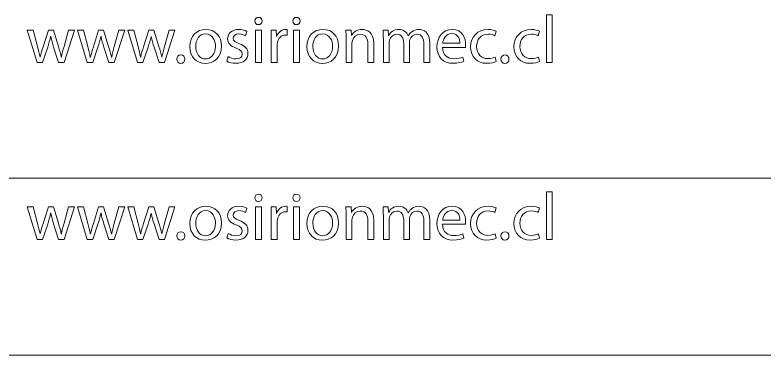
# Model space of a CAD drawing. Header units: inches. Extents: x 4400 to 4800, y 4100 to 4300.
# Drawn here: x 4435.5 to 4491.3, y 4206.6 to 4231.9 of the extents above; entities that cross this region are included whole.
import ezdxf

# ---------------------------------------------------------------- set-up
doc = ezdxf.new("R2010")
doc.units = ezdxf.units.IN
doc.header["$MEASUREMENT"] = 0
doc.layers.add('Capa 1', color=7, linetype='Continuous')

# ---------------------------------------------------------------- blocks, each defined once
blk = doc.blocks.new('block 7')
at = {"layer": 'Capa 1', "color": 1, "lineweight": 9, "true_color": 0xff0000}
for points in [[(4475.055, 4231.921), (4475.495, 4231.921), (4475.495, 4228.37), (4475.055, 4228.37), (4475.055, 4231.921)], [(4453.401, 4228.37), (4453.401, 4230.791), (4453.84, 4230.791), (4453.84, 4228.37), (4453.401, 4228.37)], [(4456.225, 4228.37), (4456.225, 4230.791), (4456.665, 4230.791), (4456.665, 4228.37), (4456.225, 4228.37)]]:
    blk.add_lwpolyline(points, dxfattribs=at)
for points, knots in [([(4453.89, 4231.471), (4453.896, 4231.321), (4453.785, 4231.201), (4453.61, 4231.201), (4453.455, 4231.201), (4453.345, 4231.321), (4453.345, 4231.471), (4453.345, 4231.626), (4453.46, 4231.746), (4453.62, 4231.746), (4453.785, 4231.746), (4453.89, 4231.626), (4453.89, 4231.471)], [0, 0, 0, 0, 1, 1, 1, 2, 2, 2, 3, 3, 3, 4, 4, 4, 4]), ([(4456.715, 4231.471), (4456.72, 4231.321), (4456.61, 4231.201), (4456.435, 4231.201), (4456.28, 4231.201), (4456.17, 4231.321), (4456.17, 4231.471), (4456.17, 4231.626), (4456.285, 4231.746), (4456.445, 4231.746), (4456.61, 4231.746), (4456.715, 4231.626), (4456.715, 4231.471)], [0, 0, 0, 0, 1, 1, 1, 2, 2, 2, 3, 3, 3, 4, 4, 4, 4]), ([(4436.851, 4230.791), (4436.851, 4230.791), (4437.171, 4229.561), (4437.171, 4229.561), (4437.241, 4229.291), (4437.306, 4229.04), (4437.351, 4228.79), (4437.351, 4228.79), (4437.366, 4228.79), (4437.366, 4228.79), (4437.42, 4229.036), (4437.501, 4229.295), (4437.581, 4229.555), (4437.581, 4229.555), (4437.976, 4230.791), (4437.976, 4230.791), (4437.976, 4230.791), (4438.346, 4230.791), (4438.346, 4230.791), (4438.346, 4230.791), (4438.721, 4229.581), (4438.721, 4229.581), (4438.811, 4229.291), (4438.881, 4229.036), (4438.936, 4228.79), (4438.936, 4228.79), (4438.951, 4228.79), (4438.951, 4228.79), (4438.991, 4229.036), (4439.056, 4229.291), (4439.136, 4229.575), (4439.136, 4229.575), (4439.481, 4230.791), (4439.481, 4230.791), (4439.481, 4230.791), (4439.916, 4230.791), (4439.916, 4230.791), (4439.916, 4230.791), (4439.136, 4228.37), (4439.136, 4228.37), (4439.136, 4228.37), (4438.736, 4228.37), (4438.736, 4228.37), (4438.736, 4228.37), (4438.366, 4229.525), (4438.366, 4229.525), (4438.281, 4229.796), (4438.211, 4230.036), (4438.151, 4230.321), (4438.151, 4230.321), (4438.141, 4230.321), (4438.141, 4230.321), (4438.081, 4230.031), (4438.006, 4229.78), (4437.921, 4229.521), (4437.921, 4229.521), (4437.531, 4228.37), (4437.531, 4228.37), (4437.531, 4228.37), (4437.131, 4228.37), (4437.131, 4228.37), (4437.131, 4228.37), (4436.4, 4230.791), (4436.4, 4230.791), (4436.4, 4230.791), (4436.851, 4230.791), (4436.851, 4230.791)], [0, 0, 0, 0, 1, 1, 1, 2, 2, 2, 3, 3, 3, 4, 4, 4, 5, 5, 5, 6, 6, 6, 7, 7, 7, 8, 8, 8, 9, 9, 9, 10, 10, 10, 11, 11, 11, 12, 12, 12, 13, 13, 13, 14, 14, 14, 15, 15, 15, 16, 16, 16, 17, 17, 17, 18, 18, 18, 19, 19, 19, 20, 20, 20, 21, 21, 21, 22, 22, 22, 22]), ([(4440.591, 4230.791), (4440.591, 4230.791), (4440.911, 4229.561), (4440.911, 4229.561), (4440.981, 4229.291), (4441.046, 4229.04), (4441.091, 4228.79), (4441.091, 4228.79), (4441.106, 4228.79), (4441.106, 4228.79), (4441.16, 4229.036), (4441.241, 4229.295), (4441.321, 4229.555), (4441.321, 4229.555), (4441.716, 4230.791), (4441.716, 4230.791), (4441.716, 4230.791), (4442.086, 4230.791), (4442.086, 4230.791), (4442.086, 4230.791), (4442.461, 4229.581), (4442.461, 4229.581), (4442.551, 4229.291), (4442.621, 4229.036), (4442.676, 4228.79), (4442.676, 4228.79), (4442.691, 4228.79), (4442.691, 4228.79), (4442.731, 4229.036), (4442.796, 4229.291), (4442.876, 4229.575), (4442.876, 4229.575), (4443.221, 4230.791), (4443.221, 4230.791), (4443.221, 4230.791), (4443.656, 4230.791), (4443.656, 4230.791), (4443.656, 4230.791), (4442.876, 4228.37), (4442.876, 4228.37), (4442.876, 4228.37), (4442.476, 4228.37), (4442.476, 4228.37), (4442.476, 4228.37), (4442.106, 4229.525), (4442.106, 4229.525), (4442.021, 4229.796), (4441.951, 4230.036), (4441.891, 4230.321), (4441.891, 4230.321), (4441.881, 4230.321), (4441.881, 4230.321), (4441.821, 4230.031), (4441.746, 4229.78), (4441.661, 4229.521), (4441.661, 4229.521), (4441.271, 4228.37), (4441.271, 4228.37), (4441.271, 4228.37), (4440.871, 4228.37), (4440.871, 4228.37), (4440.871, 4228.37), (4440.14, 4230.791), (4440.14, 4230.791), (4440.14, 4230.791), (4440.591, 4230.791), (4440.591, 4230.791)], [0, 0, 0, 0, 1, 1, 1, 2, 2, 2, 3, 3, 3, 4, 4, 4, 5, 5, 5, 6, 6, 6, 7, 7, 7, 8, 8, 8, 9, 9, 9, 10, 10, 10, 11, 11, 11, 12, 12, 12, 13, 13, 13, 14, 14, 14, 15, 15, 15, 16, 16, 16, 17, 17, 17, 18, 18, 18, 19, 19, 19, 20, 20, 20, 21, 21, 21, 22, 22, 22, 22]), ([(4444.331, 4230.791), (4444.331, 4230.791), (4444.651, 4229.561), (4444.651, 4229.561), (4444.721, 4229.291), (4444.786, 4229.04), (4444.831, 4228.79), (4444.831, 4228.79), (4444.846, 4228.79), (4444.846, 4228.79), (4444.9, 4229.036), (4444.981, 4229.295), (4445.061, 4229.555), (4445.061, 4229.555), (4445.456, 4230.791), (4445.456, 4230.791), (4445.456, 4230.791), (4445.826, 4230.791), (4445.826, 4230.791), (4445.826, 4230.791), (4446.201, 4229.581), (4446.201, 4229.581), (4446.291, 4229.291), (4446.361, 4229.036), (4446.416, 4228.79), (4446.416, 4228.79), (4446.431, 4228.79), (4446.431, 4228.79), (4446.471, 4229.036), (4446.536, 4229.291), (4446.616, 4229.575), (4446.616, 4229.575), (4446.961, 4230.791), (4446.961, 4230.791), (4446.961, 4230.791), (4447.396, 4230.791), (4447.396, 4230.791), (4447.396, 4230.791), (4446.616, 4228.37), (4446.616, 4228.37), (4446.616, 4228.37), (4446.216, 4228.37), (4446.216, 4228.37), (4446.216, 4228.37), (4445.846, 4229.525), (4445.846, 4229.525), (4445.761, 4229.796), (4445.691, 4230.036), (4445.631, 4230.321), (4445.631, 4230.321), (4445.621, 4230.321), (4445.621, 4230.321), (4445.561, 4230.031), (4445.486, 4229.78), (4445.401, 4229.521), (4445.401, 4229.521), (4445.011, 4228.37), (4445.011, 4228.37), (4445.011, 4228.37), (4444.611, 4228.37), (4444.611, 4228.37), (4444.611, 4228.37), (4443.88, 4230.791), (4443.88, 4230.791), (4443.88, 4230.791), (4444.331, 4230.791), (4444.331, 4230.791)], [0, 0, 0, 0, 1, 1, 1, 2, 2, 2, 3, 3, 3, 4, 4, 4, 5, 5, 5, 6, 6, 6, 7, 7, 7, 8, 8, 8, 9, 9, 9, 10, 10, 10, 11, 11, 11, 12, 12, 12, 13, 13, 13, 14, 14, 14, 15, 15, 15, 16, 16, 16, 17, 17, 17, 18, 18, 18, 19, 19, 19, 20, 20, 20, 21, 21, 21, 22, 22, 22, 22]), ([(4450.866, 4229.601), (4450.866, 4228.706), (4450.246, 4228.315), (4449.661, 4228.315), (4449.006, 4228.315), (4448.501, 4228.795), (4448.501, 4229.561), (4448.501, 4230.371), (4449.03, 4230.846), (4449.7, 4230.846), (4450.396, 4230.846), (4450.866, 4230.341), (4450.866, 4229.601)], [0, 0, 0, 0, 1, 1, 1, 2, 2, 2, 3, 3, 3, 4, 4, 4, 4]), ([(4451.36, 4228.82), (4451.49, 4228.736), (4451.72, 4228.645), (4451.94, 4228.645), (4452.26, 4228.645), (4452.41, 4228.805), (4452.41, 4229.005), (4452.41, 4229.215), (4452.285, 4229.33), (4451.96, 4229.45), (4451.525, 4229.605), (4451.32, 4229.846), (4451.32, 4230.136), (4451.32, 4230.526), (4451.635, 4230.846), (4452.155, 4230.846), (4452.4, 4230.846), (4452.615, 4230.776), (4452.75, 4230.696), (4452.75, 4230.696), (4452.64, 4230.376), (4452.64, 4230.376), (4452.545, 4230.436), (4452.37, 4230.516), (4452.145, 4230.516), (4451.885, 4230.516), (4451.74, 4230.366), (4451.74, 4230.186), (4451.74, 4229.986), (4451.885, 4229.895), (4452.2, 4229.776), (4452.62, 4229.615), (4452.836, 4229.406), (4452.836, 4229.046), (4452.836, 4228.62), (4452.505, 4228.32), (4451.93, 4228.32), (4451.665, 4228.32), (4451.42, 4228.385), (4451.25, 4228.485), (4451.25, 4228.485), (4451.36, 4228.82), (4451.36, 4228.82)], [0, 0, 0, 0, 1, 1, 1, 2, 2, 2, 3, 3, 3, 4, 4, 4, 5, 5, 5, 6, 6, 6, 7, 7, 7, 8, 8, 8, 9, 9, 9, 10, 10, 10, 11, 11, 11, 12, 12, 12, 13, 13, 13, 14, 14, 14, 14]), ([(4454.57, 4230.036), (4454.57, 4230.321), (4454.565, 4230.566), (4454.55, 4230.791), (4454.55, 4230.791), (4454.935, 4230.791), (4454.935, 4230.791), (4454.935, 4230.791), (4454.95, 4230.316), (4454.95, 4230.316), (4454.95, 4230.316), (4454.97, 4230.316), (4454.97, 4230.316), (4455.08, 4230.641), (4455.346, 4230.846), (4455.641, 4230.846), (4455.69, 4230.846), (4455.726, 4230.841), (4455.766, 4230.831), (4455.766, 4230.831), (4455.766, 4230.416), (4455.766, 4230.416), (4455.72, 4230.426), (4455.676, 4230.43), (4455.615, 4230.43), (4455.305, 4230.43), (4455.086, 4230.196), (4455.026, 4229.865), (4455.016, 4229.806), (4455.006, 4229.736), (4455.006, 4229.661), (4455.006, 4229.661), (4455.006, 4228.37), (4455.006, 4228.37), (4455.006, 4228.37), (4454.57, 4228.37), (4454.57, 4228.37), (4454.57, 4228.37), (4454.57, 4230.036), (4454.57, 4230.036)], [0, 0, 0, 0, 1, 1, 1, 2, 2, 2, 3, 3, 3, 4, 4, 4, 5, 5, 5, 6, 6, 6, 7, 7, 7, 8, 8, 8, 9, 9, 9, 10, 10, 10, 11, 11, 11, 12, 12, 12, 13, 13, 13, 13]), ([(4459.585, 4229.601), (4459.585, 4228.706), (4458.965, 4228.315), (4458.38, 4228.315), (4457.725, 4228.315), (4457.22, 4228.795), (4457.22, 4229.561), (4457.22, 4230.371), (4457.75, 4230.846), (4458.42, 4230.846), (4459.115, 4230.846), (4459.585, 4230.341), (4459.585, 4229.601)], [0, 0, 0, 0, 1, 1, 1, 2, 2, 2, 3, 3, 3, 4, 4, 4, 4]), ([(4460.14, 4230.136), (4460.14, 4230.386), (4460.135, 4230.591), (4460.12, 4230.791), (4460.12, 4230.791), (4460.51, 4230.791), (4460.51, 4230.791), (4460.51, 4230.791), (4460.535, 4230.391), (4460.535, 4230.391), (4460.535, 4230.391), (4460.545, 4230.391), (4460.545, 4230.391), (4460.665, 4230.621), (4460.945, 4230.846), (4461.345, 4230.846), (4461.68, 4230.846), (4462.2, 4230.646), (4462.2, 4229.816), (4462.2, 4229.816), (4462.2, 4228.37), (4462.2, 4228.37), (4462.2, 4228.37), (4461.76, 4228.37), (4461.76, 4228.37), (4461.76, 4228.37), (4461.76, 4229.766), (4461.76, 4229.766), (4461.76, 4230.156), (4461.615, 4230.481), (4461.2, 4230.481), (4460.91, 4230.481), (4460.685, 4230.275), (4460.61, 4230.031), (4460.59, 4229.976), (4460.58, 4229.901), (4460.58, 4229.826), (4460.58, 4229.826), (4460.58, 4228.37), (4460.58, 4228.37), (4460.58, 4228.37), (4460.14, 4228.37), (4460.14, 4228.37), (4460.14, 4228.37), (4460.14, 4230.136), (4460.14, 4230.136)], [0, 0, 0, 0, 1, 1, 1, 2, 2, 2, 3, 3, 3, 4, 4, 4, 5, 5, 5, 6, 6, 6, 7, 7, 7, 8, 8, 8, 9, 9, 9, 10, 10, 10, 11, 11, 11, 12, 12, 12, 13, 13, 13, 14, 14, 14, 15, 15, 15, 15]), ([(4462.915, 4230.136), (4462.915, 4230.386), (4462.91, 4230.591), (4462.895, 4230.791), (4462.895, 4230.791), (4463.28, 4230.791), (4463.28, 4230.791), (4463.28, 4230.791), (4463.3, 4230.401), (4463.3, 4230.401), (4463.3, 4230.401), (4463.315, 4230.401), (4463.315, 4230.401), (4463.45, 4230.631), (4463.675, 4230.846), (4464.075, 4230.846), (4464.405, 4230.846), (4464.655, 4230.646), (4464.76, 4230.361), (4464.76, 4230.361), (4464.77, 4230.361), (4464.77, 4230.361), (4464.845, 4230.496), (4464.94, 4230.601), (4465.04, 4230.676), (4465.186, 4230.786), (4465.345, 4230.846), (4465.575, 4230.846), (4465.896, 4230.846), (4466.371, 4230.636), (4466.371, 4229.796), (4466.371, 4229.796), (4466.371, 4228.37), (4466.371, 4228.37), (4466.371, 4228.37), (4465.941, 4228.37), (4465.941, 4228.37), (4465.941, 4228.37), (4465.941, 4229.74), (4465.941, 4229.74), (4465.941, 4230.206), (4465.77, 4230.486), (4465.415, 4230.486), (4465.166, 4230.486), (4464.971, 4230.301), (4464.895, 4230.086), (4464.875, 4230.026), (4464.86, 4229.945), (4464.86, 4229.865), (4464.86, 4229.865), (4464.86, 4228.37), (4464.86, 4228.37), (4464.86, 4228.37), (4464.43, 4228.37), (4464.43, 4228.37), (4464.43, 4228.37), (4464.43, 4229.821), (4464.43, 4229.821), (4464.43, 4230.206), (4464.26, 4230.486), (4463.925, 4230.486), (4463.65, 4230.486), (4463.45, 4230.265), (4463.38, 4230.046), (4463.355, 4229.981), (4463.345, 4229.905), (4463.345, 4229.831), (4463.345, 4229.831), (4463.345, 4228.37), (4463.345, 4228.37), (4463.345, 4228.37), (4462.915, 4228.37), (4462.915, 4228.37), (4462.915, 4228.37), (4462.915, 4230.136), (4462.915, 4230.136)], [0, 0, 0, 0, 1, 1, 1, 2, 2, 2, 3, 3, 3, 4, 4, 4, 5, 5, 5, 6, 6, 6, 7, 7, 7, 8, 8, 8, 9, 9, 9, 10, 10, 10, 11, 11, 11, 12, 12, 12, 13, 13, 13, 14, 14, 14, 15, 15, 15, 16, 16, 16, 17, 17, 17, 18, 18, 18, 19, 19, 19, 20, 20, 20, 21, 21, 21, 22, 22, 22, 23, 23, 23, 24, 24, 24, 25, 25, 25, 25]), ([(4467.33, 4229.501), (4467.34, 4228.905), (4467.72, 4228.66), (4468.16, 4228.66), (4468.475, 4228.66), (4468.665, 4228.716), (4468.83, 4228.785), (4468.83, 4228.785), (4468.905, 4228.47), (4468.905, 4228.47), (4468.75, 4228.4), (4468.485, 4228.32), (4468.1, 4228.32), (4467.355, 4228.32), (4466.91, 4228.81), (4466.91, 4229.541), (4466.91, 4230.271), (4467.34, 4230.846), (4468.045, 4230.846), (4468.835, 4230.846), (4469.045, 4230.151), (4469.045, 4229.706), (4469.045, 4229.615), (4469.035, 4229.545), (4469.03, 4229.501), (4469.03, 4229.501), (4467.33, 4229.501), (4467.33, 4229.501)], [0, 0, 0, 0, 1, 1, 1, 2, 2, 2, 3, 3, 3, 4, 4, 4, 5, 5, 5, 6, 6, 6, 7, 7, 7, 8, 8, 8, 9, 9, 9, 9]), ([(4468.62, 4229.816), (4468.625, 4230.096), (4468.505, 4230.531), (4468.01, 4230.531), (4467.565, 4230.531), (4467.37, 4230.12), (4467.335, 4229.816), (4467.335, 4229.816), (4468.62, 4229.816), (4468.62, 4229.816)], [0, 0, 0, 0, 1, 1, 1, 2, 2, 2, 3, 3, 3, 3]), ([(4471.315, 4228.46), (4471.2, 4228.4), (4470.945, 4228.32), (4470.62, 4228.32), (4469.89, 4228.32), (4469.415, 4228.815), (4469.415, 4229.555), (4469.415, 4230.301), (4469.925, 4230.841), (4470.715, 4230.841), (4470.975, 4230.841), (4471.205, 4230.776), (4471.325, 4230.716), (4471.325, 4230.716), (4471.225, 4230.376), (4471.225, 4230.376), (4471.12, 4230.436), (4470.955, 4230.491), (4470.715, 4230.491), (4470.16, 4230.491), (4469.86, 4230.08), (4469.86, 4229.575), (4469.86, 4229.016), (4470.22, 4228.67), (4470.7, 4228.67), (4470.95, 4228.67), (4471.115, 4228.736), (4471.24, 4228.79), (4471.24, 4228.79), (4471.315, 4228.46), (4471.315, 4228.46)], [0, 0, 0, 0, 1, 1, 1, 2, 2, 2, 3, 3, 3, 4, 4, 4, 5, 5, 5, 6, 6, 6, 7, 7, 7, 8, 8, 8, 9, 9, 9, 10, 10, 10, 10]), ([(4474.54, 4228.46), (4474.425, 4228.4), (4474.17, 4228.32), (4473.845, 4228.32), (4473.115, 4228.32), (4472.64, 4228.815), (4472.64, 4229.555), (4472.64, 4230.301), (4473.15, 4230.841), (4473.94, 4230.841), (4474.2, 4230.841), (4474.43, 4230.776), (4474.55, 4230.716), (4474.55, 4230.716), (4474.45, 4230.376), (4474.45, 4230.376), (4474.345, 4230.436), (4474.18, 4230.491), (4473.94, 4230.491), (4473.385, 4230.491), (4473.085, 4230.08), (4473.085, 4229.575), (4473.085, 4229.016), (4473.445, 4228.67), (4473.925, 4228.67), (4474.175, 4228.67), (4474.34, 4228.736), (4474.465, 4228.79), (4474.465, 4228.79), (4474.54, 4228.46), (4474.54, 4228.46)], [0, 0, 0, 0, 1, 1, 1, 2, 2, 2, 3, 3, 3, 4, 4, 4, 5, 5, 5, 6, 6, 6, 7, 7, 7, 8, 8, 8, 9, 9, 9, 10, 10, 10, 10]), ([(4448.945, 4229.575), (4448.945, 4229.046), (4449.251, 4228.645), (4449.681, 4228.645), (4450.101, 4228.645), (4450.416, 4229.04), (4450.416, 4229.585), (4450.416, 4229.996), (4450.211, 4230.516), (4449.69, 4230.516), (4449.171, 4230.516), (4448.945, 4230.036), (4448.945, 4229.575)], [0, 0, 0, 0, 1, 1, 1, 2, 2, 2, 3, 3, 3, 4, 4, 4, 4]), ([(4457.665, 4229.575), (4457.665, 4229.046), (4457.97, 4228.645), (4458.4, 4228.645), (4458.82, 4228.645), (4459.135, 4229.04), (4459.135, 4229.585), (4459.135, 4229.996), (4458.93, 4230.516), (4458.41, 4230.516), (4457.89, 4230.516), (4457.665, 4230.036), (4457.665, 4229.575)], [0, 0, 0, 0, 1, 1, 1, 2, 2, 2, 3, 3, 3, 4, 4, 4, 4]), ([(4447.536, 4228.63), (4447.536, 4228.815), (4447.661, 4228.945), (4447.836, 4228.945), (4448.011, 4228.945), (4448.131, 4228.815), (4448.131, 4228.63), (4448.131, 4228.45), (4448.015, 4228.315), (4447.83, 4228.315), (4447.655, 4228.315), (4447.536, 4228.45), (4447.536, 4228.63)], [0, 0, 0, 0, 1, 1, 1, 2, 2, 2, 3, 3, 3, 4, 4, 4, 4]), ([(4471.675, 4228.63), (4471.675, 4228.815), (4471.8, 4228.945), (4471.975, 4228.945), (4472.15, 4228.945), (4472.27, 4228.815), (4472.27, 4228.63), (4472.27, 4228.45), (4472.155, 4228.315), (4471.97, 4228.315), (4471.795, 4228.315), (4471.675, 4228.45), (4471.675, 4228.63)], [0, 0, 0, 0, 1, 1, 1, 2, 2, 2, 3, 3, 3, 4, 4, 4, 4])]:
    blk.add_open_spline(points, degree=3, knots=knots, dxfattribs=at)
blk = doc.blocks.new('block 8')
at = {"layer": 'Capa 1', "color": 1, "lineweight": 9, "true_color": 0xff0000}
for points in [[(4475.055, 4218.747), (4475.495, 4218.747), (4475.495, 4215.196), (4475.055, 4215.196), (4475.055, 4218.747)], [(4453.401, 4215.196), (4453.401, 4217.617), (4453.84, 4217.617), (4453.84, 4215.196), (4453.401, 4215.196)], [(4456.225, 4215.196), (4456.225, 4217.617), (4456.665, 4217.617), (4456.665, 4215.196), (4456.225, 4215.196)]]:
    blk.add_lwpolyline(points, dxfattribs=at)
for points, knots in [([(4453.89, 4218.297), (4453.896, 4218.147), (4453.785, 4218.027), (4453.61, 4218.027), (4453.455, 4218.027), (4453.345, 4218.147), (4453.345, 4218.297), (4453.345, 4218.452), (4453.46, 4218.572), (4453.62, 4218.572), (4453.785, 4218.572), (4453.89, 4218.452), (4453.89, 4218.297)], [0, 0, 0, 0, 1, 1, 1, 2, 2, 2, 3, 3, 3, 4, 4, 4, 4]), ([(4456.715, 4218.297), (4456.72, 4218.147), (4456.61, 4218.027), (4456.435, 4218.027), (4456.28, 4218.027), (4456.17, 4218.147), (4456.17, 4218.297), (4456.17, 4218.452), (4456.285, 4218.572), (4456.445, 4218.572), (4456.61, 4218.572), (4456.715, 4218.452), (4456.715, 4218.297)], [0, 0, 0, 0, 1, 1, 1, 2, 2, 2, 3, 3, 3, 4, 4, 4, 4]), ([(4436.851, 4217.617), (4436.851, 4217.617), (4437.171, 4216.387), (4437.171, 4216.387), (4437.241, 4216.116), (4437.306, 4215.866), (4437.351, 4215.616), (4437.351, 4215.616), (4437.366, 4215.616), (4437.366, 4215.616), (4437.42, 4215.862), (4437.501, 4216.121), (4437.581, 4216.381), (4437.581, 4216.381), (4437.976, 4217.617), (4437.976, 4217.617), (4437.976, 4217.617), (4438.346, 4217.617), (4438.346, 4217.617), (4438.346, 4217.617), (4438.721, 4216.407), (4438.721, 4216.407), (4438.811, 4216.116), (4438.881, 4215.862), (4438.936, 4215.616), (4438.936, 4215.616), (4438.951, 4215.616), (4438.951, 4215.616), (4438.991, 4215.862), (4439.056, 4216.116), (4439.136, 4216.401), (4439.136, 4216.401), (4439.481, 4217.617), (4439.481, 4217.617), (4439.481, 4217.617), (4439.916, 4217.617), (4439.916, 4217.617), (4439.916, 4217.617), (4439.136, 4215.196), (4439.136, 4215.196), (4439.136, 4215.196), (4438.736, 4215.196), (4438.736, 4215.196), (4438.736, 4215.196), (4438.366, 4216.351), (4438.366, 4216.351), (4438.281, 4216.622), (4438.211, 4216.862), (4438.151, 4217.147), (4438.151, 4217.147), (4438.141, 4217.147), (4438.141, 4217.147), (4438.081, 4216.856), (4438.006, 4216.606), (4437.921, 4216.347), (4437.921, 4216.347), (4437.531, 4215.196), (4437.531, 4215.196), (4437.531, 4215.196), (4437.131, 4215.196), (4437.131, 4215.196), (4437.131, 4215.196), (4436.4, 4217.617), (4436.4, 4217.617), (4436.4, 4217.617), (4436.851, 4217.617), (4436.851, 4217.617)], [0, 0, 0, 0, 1, 1, 1, 2, 2, 2, 3, 3, 3, 4, 4, 4, 5, 5, 5, 6, 6, 6, 7, 7, 7, 8, 8, 8, 9, 9, 9, 10, 10, 10, 11, 11, 11, 12, 12, 12, 13, 13, 13, 14, 14, 14, 15, 15, 15, 16, 16, 16, 17, 17, 17, 18, 18, 18, 19, 19, 19, 20, 20, 20, 21, 21, 21, 22, 22, 22, 22]), ([(4440.591, 4217.617), (4440.591, 4217.617), (4440.911, 4216.387), (4440.911, 4216.387), (4440.981, 4216.116), (4441.046, 4215.866), (4441.091, 4215.616), (4441.091, 4215.616), (4441.106, 4215.616), (4441.106, 4215.616), (4441.16, 4215.862), (4441.241, 4216.121), (4441.321, 4216.381), (4441.321, 4216.381), (4441.716, 4217.617), (4441.716, 4217.617), (4441.716, 4217.617), (4442.086, 4217.617), (4442.086, 4217.617), (4442.086, 4217.617), (4442.461, 4216.407), (4442.461, 4216.407), (4442.551, 4216.116), (4442.621, 4215.862), (4442.676, 4215.616), (4442.676, 4215.616), (4442.691, 4215.616), (4442.691, 4215.616), (4442.731, 4215.862), (4442.796, 4216.116), (4442.876, 4216.401), (4442.876, 4216.401), (4443.221, 4217.617), (4443.221, 4217.617), (4443.221, 4217.617), (4443.656, 4217.617), (4443.656, 4217.617), (4443.656, 4217.617), (4442.876, 4215.196), (4442.876, 4215.196), (4442.876, 4215.196), (4442.476, 4215.196), (4442.476, 4215.196), (4442.476, 4215.196), (4442.106, 4216.351), (4442.106, 4216.351), (4442.021, 4216.622), (4441.951, 4216.862), (4441.891, 4217.147), (4441.891, 4217.147), (4441.881, 4217.147), (4441.881, 4217.147), (4441.821, 4216.856), (4441.746, 4216.606), (4441.661, 4216.347), (4441.661, 4216.347), (4441.271, 4215.196), (4441.271, 4215.196), (4441.271, 4215.196), (4440.871, 4215.196), (4440.871, 4215.196), (4440.871, 4215.196), (4440.14, 4217.617), (4440.14, 4217.617), (4440.14, 4217.617), (4440.591, 4217.617), (4440.591, 4217.617)], [0, 0, 0, 0, 1, 1, 1, 2, 2, 2, 3, 3, 3, 4, 4, 4, 5, 5, 5, 6, 6, 6, 7, 7, 7, 8, 8, 8, 9, 9, 9, 10, 10, 10, 11, 11, 11, 12, 12, 12, 13, 13, 13, 14, 14, 14, 15, 15, 15, 16, 16, 16, 17, 17, 17, 18, 18, 18, 19, 19, 19, 20, 20, 20, 21, 21, 21, 22, 22, 22, 22]), ([(4444.331, 4217.617), (4444.331, 4217.617), (4444.651, 4216.387), (4444.651, 4216.387), (4444.721, 4216.116), (4444.786, 4215.866), (4444.831, 4215.616), (4444.831, 4215.616), (4444.846, 4215.616), (4444.846, 4215.616), (4444.9, 4215.862), (4444.981, 4216.121), (4445.061, 4216.381), (4445.061, 4216.381), (4445.456, 4217.617), (4445.456, 4217.617), (4445.456, 4217.617), (4445.826, 4217.617), (4445.826, 4217.617), (4445.826, 4217.617), (4446.201, 4216.407), (4446.201, 4216.407), (4446.291, 4216.116), (4446.361, 4215.862), (4446.416, 4215.616), (4446.416, 4215.616), (4446.431, 4215.616), (4446.431, 4215.616), (4446.471, 4215.862), (4446.536, 4216.116), (4446.616, 4216.401), (4446.616, 4216.401), (4446.961, 4217.617), (4446.961, 4217.617), (4446.961, 4217.617), (4447.396, 4217.617), (4447.396, 4217.617), (4447.396, 4217.617), (4446.616, 4215.196), (4446.616, 4215.196), (4446.616, 4215.196), (4446.216, 4215.196), (4446.216, 4215.196), (4446.216, 4215.196), (4445.846, 4216.351), (4445.846, 4216.351), (4445.761, 4216.622), (4445.691, 4216.862), (4445.631, 4217.147), (4445.631, 4217.147), (4445.621, 4217.147), (4445.621, 4217.147), (4445.561, 4216.856), (4445.486, 4216.606), (4445.401, 4216.347), (4445.401, 4216.347), (4445.011, 4215.196), (4445.011, 4215.196), (4445.011, 4215.196), (4444.611, 4215.196), (4444.611, 4215.196), (4444.611, 4215.196), (4443.88, 4217.617), (4443.88, 4217.617), (4443.88, 4217.617), (4444.331, 4217.617), (4444.331, 4217.617)], [0, 0, 0, 0, 1, 1, 1, 2, 2, 2, 3, 3, 3, 4, 4, 4, 5, 5, 5, 6, 6, 6, 7, 7, 7, 8, 8, 8, 9, 9, 9, 10, 10, 10, 11, 11, 11, 12, 12, 12, 13, 13, 13, 14, 14, 14, 15, 15, 15, 16, 16, 16, 17, 17, 17, 18, 18, 18, 19, 19, 19, 20, 20, 20, 21, 21, 21, 22, 22, 22, 22]), ([(4450.866, 4216.427), (4450.866, 4215.531), (4450.246, 4215.141), (4449.661, 4215.141), (4449.006, 4215.141), (4448.501, 4215.621), (4448.501, 4216.387), (4448.501, 4217.197), (4449.03, 4217.672), (4449.7, 4217.672), (4450.396, 4217.672), (4450.866, 4217.167), (4450.866, 4216.427)], [0, 0, 0, 0, 1, 1, 1, 2, 2, 2, 3, 3, 3, 4, 4, 4, 4]), ([(4448.945, 4216.401), (4448.945, 4215.872), (4449.251, 4215.471), (4449.681, 4215.471), (4450.101, 4215.471), (4450.416, 4215.866), (4450.416, 4216.411), (4450.416, 4216.822), (4450.211, 4217.342), (4449.69, 4217.342), (4449.171, 4217.342), (4448.945, 4216.862), (4448.945, 4216.401)], [0, 0, 0, 0, 1, 1, 1, 2, 2, 2, 3, 3, 3, 4, 4, 4, 4]), ([(4451.36, 4215.646), (4451.49, 4215.561), (4451.72, 4215.471), (4451.94, 4215.471), (4452.26, 4215.471), (4452.41, 4215.631), (4452.41, 4215.831), (4452.41, 4216.041), (4452.285, 4216.156), (4451.96, 4216.276), (4451.525, 4216.431), (4451.32, 4216.671), (4451.32, 4216.962), (4451.32, 4217.352), (4451.635, 4217.672), (4452.155, 4217.672), (4452.4, 4217.672), (4452.615, 4217.602), (4452.75, 4217.522), (4452.75, 4217.522), (4452.64, 4217.202), (4452.64, 4217.202), (4452.545, 4217.262), (4452.37, 4217.342), (4452.145, 4217.342), (4451.885, 4217.342), (4451.74, 4217.192), (4451.74, 4217.012), (4451.74, 4216.812), (4451.885, 4216.721), (4452.2, 4216.602), (4452.62, 4216.441), (4452.836, 4216.232), (4452.836, 4215.872), (4452.836, 4215.446), (4452.505, 4215.146), (4451.93, 4215.146), (4451.665, 4215.146), (4451.42, 4215.211), (4451.25, 4215.311), (4451.25, 4215.311), (4451.36, 4215.646), (4451.36, 4215.646)], [0, 0, 0, 0, 1, 1, 1, 2, 2, 2, 3, 3, 3, 4, 4, 4, 5, 5, 5, 6, 6, 6, 7, 7, 7, 8, 8, 8, 9, 9, 9, 10, 10, 10, 11, 11, 11, 12, 12, 12, 13, 13, 13, 14, 14, 14, 14]), ([(4454.57, 4216.862), (4454.57, 4217.147), (4454.565, 4217.391), (4454.55, 4217.617), (4454.55, 4217.617), (4454.935, 4217.617), (4454.935, 4217.617), (4454.935, 4217.617), (4454.95, 4217.142), (4454.95, 4217.142), (4454.95, 4217.142), (4454.97, 4217.142), (4454.97, 4217.142), (4455.08, 4217.467), (4455.346, 4217.672), (4455.641, 4217.672), (4455.69, 4217.672), (4455.726, 4217.667), (4455.766, 4217.657), (4455.766, 4217.657), (4455.766, 4217.242), (4455.766, 4217.242), (4455.72, 4217.252), (4455.676, 4217.256), (4455.615, 4217.256), (4455.305, 4217.256), (4455.086, 4217.021), (4455.026, 4216.691), (4455.016, 4216.632), (4455.006, 4216.562), (4455.006, 4216.486), (4455.006, 4216.486), (4455.006, 4215.196), (4455.006, 4215.196), (4455.006, 4215.196), (4454.57, 4215.196), (4454.57, 4215.196), (4454.57, 4215.196), (4454.57, 4216.862), (4454.57, 4216.862)], [0, 0, 0, 0, 1, 1, 1, 2, 2, 2, 3, 3, 3, 4, 4, 4, 5, 5, 5, 6, 6, 6, 7, 7, 7, 8, 8, 8, 9, 9, 9, 10, 10, 10, 11, 11, 11, 12, 12, 12, 13, 13, 13, 13]), ([(4459.585, 4216.427), (4459.585, 4215.531), (4458.965, 4215.141), (4458.38, 4215.141), (4457.725, 4215.141), (4457.22, 4215.621), (4457.22, 4216.387), (4457.22, 4217.197), (4457.75, 4217.672), (4458.42, 4217.672), (4459.115, 4217.672), (4459.585, 4217.167), (4459.585, 4216.427)], [0, 0, 0, 0, 1, 1, 1, 2, 2, 2, 3, 3, 3, 4, 4, 4, 4]), ([(4457.665, 4216.401), (4457.665, 4215.872), (4457.97, 4215.471), (4458.4, 4215.471), (4458.82, 4215.471), (4459.135, 4215.866), (4459.135, 4216.411), (4459.135, 4216.822), (4458.93, 4217.342), (4458.41, 4217.342), (4457.89, 4217.342), (4457.665, 4216.862), (4457.665, 4216.401)], [0, 0, 0, 0, 1, 1, 1, 2, 2, 2, 3, 3, 3, 4, 4, 4, 4]), ([(4460.14, 4216.962), (4460.14, 4217.212), (4460.135, 4217.417), (4460.12, 4217.617), (4460.12, 4217.617), (4460.51, 4217.617), (4460.51, 4217.617), (4460.51, 4217.617), (4460.535, 4217.216), (4460.535, 4217.216), (4460.535, 4217.216), (4460.545, 4217.216), (4460.545, 4217.216), (4460.665, 4217.447), (4460.945, 4217.672), (4461.345, 4217.672), (4461.68, 4217.672), (4462.2, 4217.472), (4462.2, 4216.642), (4462.2, 4216.642), (4462.2, 4215.196), (4462.2, 4215.196), (4462.2, 4215.196), (4461.76, 4215.196), (4461.76, 4215.196), (4461.76, 4215.196), (4461.76, 4216.592), (4461.76, 4216.592), (4461.76, 4216.982), (4461.615, 4217.307), (4461.2, 4217.307), (4460.91, 4217.307), (4460.685, 4217.101), (4460.61, 4216.856), (4460.59, 4216.802), (4460.58, 4216.727), (4460.58, 4216.651), (4460.58, 4216.651), (4460.58, 4215.196), (4460.58, 4215.196), (4460.58, 4215.196), (4460.14, 4215.196), (4460.14, 4215.196), (4460.14, 4215.196), (4460.14, 4216.962), (4460.14, 4216.962)], [0, 0, 0, 0, 1, 1, 1, 2, 2, 2, 3, 3, 3, 4, 4, 4, 5, 5, 5, 6, 6, 6, 7, 7, 7, 8, 8, 8, 9, 9, 9, 10, 10, 10, 11, 11, 11, 12, 12, 12, 13, 13, 13, 14, 14, 14, 15, 15, 15, 15]), ([(4462.915, 4216.962), (4462.915, 4217.212), (4462.91, 4217.417), (4462.895, 4217.617), (4462.895, 4217.617), (4463.28, 4217.617), (4463.28, 4217.617), (4463.28, 4217.617), (4463.3, 4217.226), (4463.3, 4217.226), (4463.3, 4217.226), (4463.315, 4217.226), (4463.315, 4217.226), (4463.45, 4217.457), (4463.675, 4217.672), (4464.075, 4217.672), (4464.405, 4217.672), (4464.655, 4217.472), (4464.76, 4217.187), (4464.76, 4217.187), (4464.77, 4217.187), (4464.77, 4217.187), (4464.845, 4217.322), (4464.94, 4217.427), (4465.04, 4217.502), (4465.186, 4217.612), (4465.345, 4217.672), (4465.575, 4217.672), (4465.896, 4217.672), (4466.371, 4217.462), (4466.371, 4216.622), (4466.371, 4216.622), (4466.371, 4215.196), (4466.371, 4215.196), (4466.371, 4215.196), (4465.941, 4215.196), (4465.941, 4215.196), (4465.941, 4215.196), (4465.941, 4216.566), (4465.941, 4216.566), (4465.941, 4217.031), (4465.77, 4217.312), (4465.415, 4217.312), (4465.166, 4217.312), (4464.971, 4217.127), (4464.895, 4216.912), (4464.875, 4216.852), (4464.86, 4216.771), (4464.86, 4216.691), (4464.86, 4216.691), (4464.86, 4215.196), (4464.86, 4215.196), (4464.86, 4215.196), (4464.43, 4215.196), (4464.43, 4215.196), (4464.43, 4215.196), (4464.43, 4216.647), (4464.43, 4216.647), (4464.43, 4217.031), (4464.26, 4217.312), (4463.925, 4217.312), (4463.65, 4217.312), (4463.45, 4217.091), (4463.38, 4216.872), (4463.355, 4216.807), (4463.345, 4216.731), (4463.345, 4216.657), (4463.345, 4216.657), (4463.345, 4215.196), (4463.345, 4215.196), (4463.345, 4215.196), (4462.915, 4215.196), (4462.915, 4215.196), (4462.915, 4215.196), (4462.915, 4216.962), (4462.915, 4216.962)], [0, 0, 0, 0, 1, 1, 1, 2, 2, 2, 3, 3, 3, 4, 4, 4, 5, 5, 5, 6, 6, 6, 7, 7, 7, 8, 8, 8, 9, 9, 9, 10, 10, 10, 11, 11, 11, 12, 12, 12, 13, 13, 13, 14, 14, 14, 15, 15, 15, 16, 16, 16, 17, 17, 17, 18, 18, 18, 19, 19, 19, 20, 20, 20, 21, 21, 21, 22, 22, 22, 23, 23, 23, 24, 24, 24, 25, 25, 25, 25]), ([(4467.33, 4216.327), (4467.34, 4215.731), (4467.72, 4215.486), (4468.16, 4215.486), (4468.475, 4215.486), (4468.665, 4215.541), (4468.83, 4215.611), (4468.83, 4215.611), (4468.905, 4215.296), (4468.905, 4215.296), (4468.75, 4215.226), (4468.485, 4215.146), (4468.1, 4215.146), (4467.355, 4215.146), (4466.91, 4215.636), (4466.91, 4216.367), (4466.91, 4217.097), (4467.34, 4217.672), (4468.045, 4217.672), (4468.835, 4217.672), (4469.045, 4216.977), (4469.045, 4216.532), (4469.045, 4216.441), (4469.035, 4216.371), (4469.03, 4216.327), (4469.03, 4216.327), (4467.33, 4216.327), (4467.33, 4216.327)], [0, 0, 0, 0, 1, 1, 1, 2, 2, 2, 3, 3, 3, 4, 4, 4, 5, 5, 5, 6, 6, 6, 7, 7, 7, 8, 8, 8, 9, 9, 9, 9]), ([(4468.62, 4216.642), (4468.625, 4216.922), (4468.505, 4217.357), (4468.01, 4217.357), (4467.565, 4217.357), (4467.37, 4216.946), (4467.335, 4216.642), (4467.335, 4216.642), (4468.62, 4216.642), (4468.62, 4216.642)], [0, 0, 0, 0, 1, 1, 1, 2, 2, 2, 3, 3, 3, 3]), ([(4471.315, 4215.286), (4471.2, 4215.226), (4470.945, 4215.146), (4470.62, 4215.146), (4469.89, 4215.146), (4469.415, 4215.641), (4469.415, 4216.381), (4469.415, 4217.127), (4469.925, 4217.667), (4470.715, 4217.667), (4470.975, 4217.667), (4471.205, 4217.602), (4471.325, 4217.542), (4471.325, 4217.542), (4471.225, 4217.202), (4471.225, 4217.202), (4471.12, 4217.262), (4470.955, 4217.317), (4470.715, 4217.317), (4470.16, 4217.317), (4469.86, 4216.906), (4469.86, 4216.401), (4469.86, 4215.842), (4470.22, 4215.496), (4470.7, 4215.496), (4470.95, 4215.496), (4471.115, 4215.561), (4471.24, 4215.616), (4471.24, 4215.616), (4471.315, 4215.286), (4471.315, 4215.286)], [0, 0, 0, 0, 1, 1, 1, 2, 2, 2, 3, 3, 3, 4, 4, 4, 5, 5, 5, 6, 6, 6, 7, 7, 7, 8, 8, 8, 9, 9, 9, 10, 10, 10, 10]), ([(4474.54, 4215.286), (4474.425, 4215.226), (4474.17, 4215.146), (4473.845, 4215.146), (4473.115, 4215.146), (4472.64, 4215.641), (4472.64, 4216.381), (4472.64, 4217.127), (4473.15, 4217.667), (4473.94, 4217.667), (4474.2, 4217.667), (4474.43, 4217.602), (4474.55, 4217.542), (4474.55, 4217.542), (4474.45, 4217.202), (4474.45, 4217.202), (4474.345, 4217.262), (4474.18, 4217.317), (4473.94, 4217.317), (4473.385, 4217.317), (4473.085, 4216.906), (4473.085, 4216.401), (4473.085, 4215.842), (4473.445, 4215.496), (4473.925, 4215.496), (4474.175, 4215.496), (4474.34, 4215.561), (4474.465, 4215.616), (4474.465, 4215.616), (4474.54, 4215.286), (4474.54, 4215.286)], [0, 0, 0, 0, 1, 1, 1, 2, 2, 2, 3, 3, 3, 4, 4, 4, 5, 5, 5, 6, 6, 6, 7, 7, 7, 8, 8, 8, 9, 9, 9, 10, 10, 10, 10]), ([(4447.536, 4215.456), (4447.536, 4215.641), (4447.661, 4215.771), (4447.836, 4215.771), (4448.011, 4215.771), (4448.131, 4215.641), (4448.131, 4215.456), (4448.131, 4215.276), (4448.015, 4215.141), (4447.83, 4215.141), (4447.655, 4215.141), (4447.536, 4215.276), (4447.536, 4215.456)], [0, 0, 0, 0, 1, 1, 1, 2, 2, 2, 3, 3, 3, 4, 4, 4, 4]), ([(4471.675, 4215.456), (4471.675, 4215.641), (4471.8, 4215.771), (4471.975, 4215.771), (4472.15, 4215.771), (4472.27, 4215.641), (4472.27, 4215.456), (4472.27, 4215.276), (4472.155, 4215.141), (4471.97, 4215.141), (4471.795, 4215.141), (4471.675, 4215.276), (4471.675, 4215.456)], [0, 0, 0, 0, 1, 1, 1, 2, 2, 2, 3, 3, 3, 4, 4, 4, 4])]:
    blk.add_open_spline(points, degree=3, knots=knots, dxfattribs=at)

msp = doc.modelspace()

# ---------------------------------------------------------------- linework, layer by layer
at = {"layer": 'Capa 1', "color": 7, "lineweight": 9, "true_color": 0xffffff}
msp.add_open_spline([(4455.003, 4219.761), (4455.003, 4219.761), (4412.309, 4219.761), (4412.309, 4219.761), (4409.241, 4219.761), (4406.671, 4217.589), (4406.004, 4214.674), (4406.004, 4214.674), (4406.004, 4214.674), (4406.004, 4214.674), (4406.004, 4214.674), (4415.797, 4214.674), (4415.797, 4214.674), (4415.797, 4214.674), (4415.797, 4214.674), (4415.797, 4214.674), (4415.797, 4214.95), (4416.021, 4215.174), (4416.297, 4215.174), (4416.574, 4215.174), (4416.797, 4214.95), (4416.797, 4214.674), (4416.797, 4214.398), (4416.574, 4214.174), (4416.337, 4214.174), (4416.337, 4214.174), (4416.337, 4212.174), (4416.337, 4212.174), (4416.574, 4212.174), (4416.797, 4211.95), (4416.797, 4211.674), (4416.797, 4211.398), (4416.574, 4211.174), (4416.297, 4211.174), (4416.021, 4211.174), (4415.797, 4211.398), (4415.797, 4211.674), (4415.797, 4211.674), (4406.004, 4211.674), (4406.004, 4211.674), (4406.004, 4211.674), (4406.004, 4211.674), (4406.004, 4211.674), (4406.671, 4208.758), (4409.241, 4206.587), (4412.309, 4206.587), (4412.309, 4206.587), (4455.003, 4206.587), (4455.003, 4206.587), (4455.003, 4206.587), (4497.698, 4206.587), (4497.698, 4206.587), (4500.766, 4206.587), (4503.336, 4208.759), (4504.003, 4211.674), (4504.003, 4211.674), (4504.003, 4211.674), (4504.003, 4211.674), (4504.003, 4211.674), (4494.207, 4211.674), (4494.207, 4211.674), (4494.207, 4211.398), (4493.984, 4211.174), (4493.707, 4211.174), (4493.431, 4211.174), (4493.207, 4211.398), (4493.207, 4211.674), (4493.207, 4211.95), (4493.431, 4212.174), (4493.678, 4212.204), (4493.678, 4212.204), (4493.678, 4214.204), (4493.678, 4214.204), (4493.431, 4214.174), (4493.207, 4214.398), (4493.207, 4214.674), (4493.207, 4214.95), (4493.431, 4215.174), (4493.707, 4215.174), (4493.984, 4215.174), (4494.207, 4214.95), (4494.207, 4214.674), (4494.207, 4214.674), (4494.207, 4214.674), (4494.207, 4214.674), (4494.207, 4214.674), (4504.002, 4214.674), (4504.002, 4214.674), (4504.002, 4214.674), (4504.003, 4214.674), (4504.003, 4214.674), (4503.336, 4217.589), (4500.766, 4219.761), (4497.698, 4219.761), (4497.698, 4219.761), (4455.003, 4219.761), (4455.003, 4219.761)], degree=3, knots=[0, 0, 0, 0, 1, 1, 1, 2, 2, 2, 3, 3, 3, 4, 4, 4, 5, 5, 5, 6, 6, 6, 7, 7, 7, 8, 8, 8, 9, 9, 9, 10, 10, 10, 11, 11, 11, 12, 12, 12, 13, 13, 13, 14, 14, 14, 15, 15, 15, 16, 16, 16, 17, 17, 17, 18, 18, 18, 19, 19, 19, 20, 20, 20, 21, 21, 21, 22, 22, 22, 23, 23, 23, 24, 24, 24, 25, 25, 25, 26, 26, 26, 27, 27, 27, 28, 28, 28, 29, 29, 29, 30, 30, 30, 31, 31, 31, 32, 32, 32, 32], dxfattribs=at)

# ---------------------------------------------------------------- block references
at = {"layer": 'Capa 1'}
for name in ['block 7', 'block 8']:
    msp.add_blockref(name, (0, 0), dxfattribs=at)

doc.saveas('drawing.dxf')
